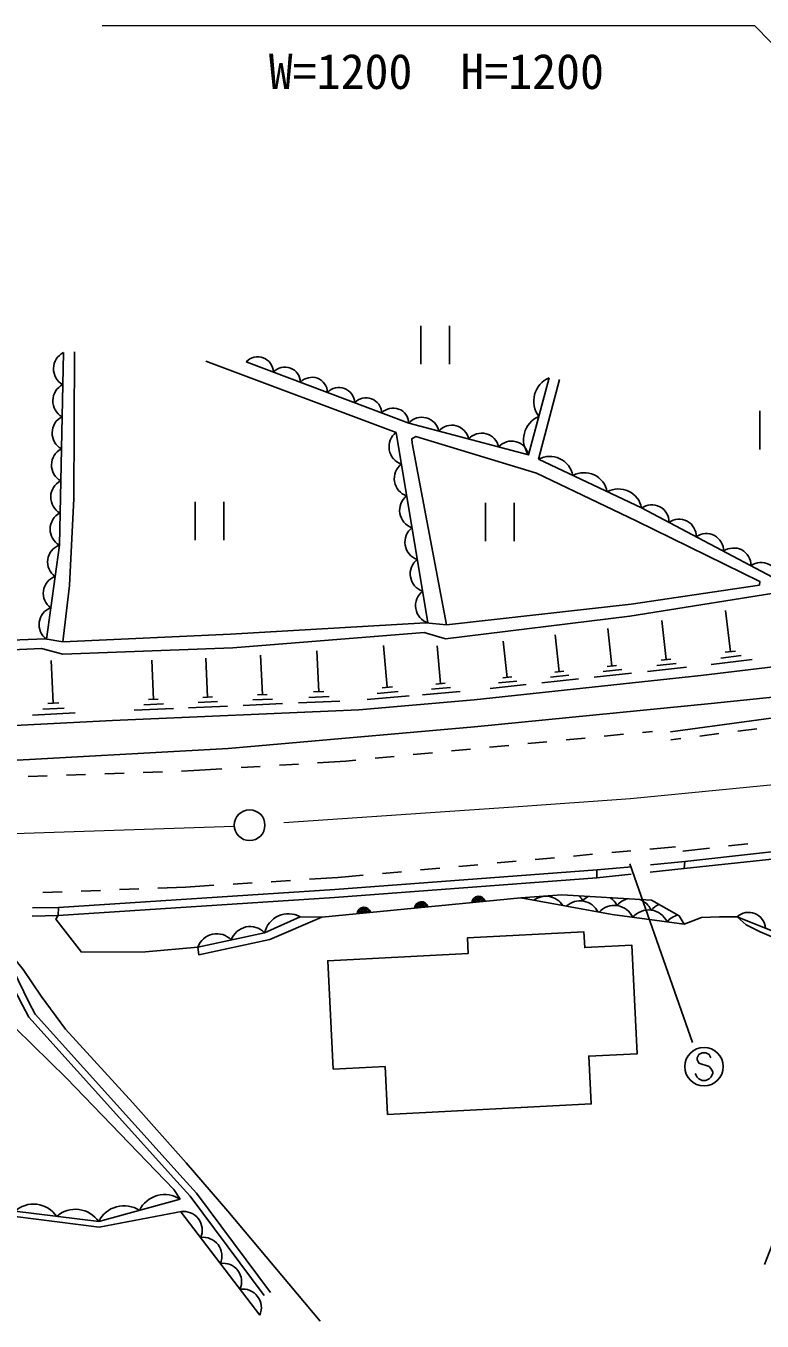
# Model space of a CAD drawing. Units: millimetres, scale not verified. Extents: x 40000 to 680000, y 20000 to 380000.
# Drawn here: x 458932 to 497293, y 250090 to 317536 of the extents above; entities that cross this region are included whole.
import ezdxf
from ezdxf.enums import TextEntityAlignment as Align

# ---------------------------------------------------------------- set-up
doc = ezdxf.new("R2010")
doc.units = ezdxf.units.MM
doc.header["$LTSCALE"] = 1000
doc.linetypes.add('CHAIN', pattern=[18.5, 12, -1.5, 3.5, -1.5])
for name, color, linetype, lineweight in [('M-BGD', 7, 'Continuous', 25), ('M-BMK', 2, 'CHAIN', 13), ('M-BMK-OTRS', 5, 'Continuous', 25), ('M-BMK-SRVR', 3, 'Continuous', 25), ('M-STR-HTXT', 7, 'Continuous', 13), ('M-STR-STRC', 7, 'Continuous', 25)]:
    doc.layers.add(name, color=color, linetype=linetype, lineweight=lineweight)
doc.styles.add('ＭＳ ゴシック', font='')
doc.styles.get('ＭＳ ゴシック').set_extended_font_data('MS Gothic')

msp = doc.modelspace()

# ---------------------------------------------------------------- linework, layer by layer
at = {"layer": 'M-BGD'}
for p, q in [((479507, 301926), (479507, 299926)), ((481007, 301926), (481007, 299926)), ((468301, 300076), (478221, 296365)), ((486742, 299129), (485649, 294970)), ((497166, 297483), (497166, 295483)), ((478221, 296365), (479878, 286447)), ((467753, 292759), (467753, 290759)), ((469253, 292759), (469253, 290759)), ((482881, 292702), (482881, 290702)), ((484381, 292702), (484381, 290702)), ((495639, 284949), (495382, 287095)), ((489466, 284212), (489256, 286161)), ((492288, 284537), (492069, 286566)), ((484012, 283607), (483808, 285493)), ((486723, 283908), (486516, 285825)), ((471253, 282714), (471164, 284770)), ((474190, 282862), (474097, 285000)), ((477761, 283096), (477571, 285272)), ((480537, 283288), (480364, 285262)), ((496207, 284744), (495134, 284616)), ((495907, 284981), (495370, 284916)), ((460362, 282264), (460250, 284496)), ((465576, 282462), (465487, 284499)), ((468398, 282581), (468310, 284604)), ((489980, 284021), (489006, 283916)), ((489710, 284238), (489223, 284186)), ((493358, 284139), (491329, 283920)), ((492823, 284338), (491809, 284229)), ((492542, 284564), (492035, 284510)), ((496776, 284540), (494630, 284284)), ((480784, 283309), (480290, 283266)), ((484509, 283422), (483566, 283321)), ((484248, 283633), (483776, 283582)), ((487734, 283532), (485817, 283325)), ((487228, 283720), (486270, 283617)), ((486963, 283934), (486484, 283882)), ((490493, 283830), (488545, 283620)), ((471510, 282725), (470996, 282702)), ((474736, 282618), (473667, 282571)), ((474457, 282873), (473922, 282850)), ((478897, 282647), (476721, 282457)), ((478329, 282872), (477241, 282776)), ((478033, 283120), (477489, 283072)), ((481567, 282880), (479593, 282708)), ((481052, 283084), (480065, 282998)), ((485006, 283238), (483120, 283034)), ((460934, 282013), (459818, 281957)), ((460641, 282278), (460083, 282250)), ((466616, 281997), (464579, 281908)), ((466096, 282229), (465078, 282185)), ((465830, 282473), (465321, 282451)), ((469432, 282119), (467409, 282031)), ((468915, 282350), (467903, 282306)), ((468651, 282592), (468145, 282570)), ((472304, 282244), (470247, 282155)), ((471778, 282479), (470750, 282434)), ((475282, 282374), (473144, 282281)), ((461506, 281762), (459274, 281650)), ((491480, 273848), (493258, 274016)), ((488687, 273168), (488681, 273584)), ((490463, 273360), (488687, 273168)), ((488706, 273585), (490484, 273754)), ((493234, 273659), (491458, 273467)), ((484718, 272130), (474352, 271130)), ((460613, 271209), (459268, 271169)), ((459281, 271610), (460632, 271626)), ((460632, 271626), (460613, 271209)), ((471118, 250402), (467009, 255787))]:
    msp.add_line(p, q, dxfattribs=at)
for points in [[(460887, 300525), (460677, 290498), (460010, 285599)], [(460860, 285458), (461203, 288398), (461436, 292931), (461467, 300556)], [(486190, 299215), (485124, 295193), (478883, 296851), (470418, 300049)], [(497153, 288416), (497168, 288604), (490725, 291763), (485534, 294238), (479242, 296162), (479034, 296036), (479064, 295799), (480849, 286339)], [(498132, 288678), (491016, 292432), (485649, 294970)], [(522842, 286043), (509120, 283744), (494635, 282256), (482300, 281044), (469465, 279907), (456905, 279219), (444020, 279032), (430784, 278944), (422086, 279019), (412250, 279282), (400215, 279944), (386780, 281207), (371720, 282569), (355786, 284031), (337392, 285659), (312722, 287708), (256305, 292690), (249567, 293459), (245435, 293976), (240661, 294735)], [(451646, 284747), (459754, 285122), (460858, 284826), (469709, 285157), (479691, 285940), (480788, 285626), (490394, 286804), (499101, 288195), (521023, 292146)], [(451551, 285290), (459933, 285612), (460860, 285458), (469596, 285861), (479754, 286460), (480849, 286339), (490463, 287421), (497153, 288416)], [(521467, 287834), (511955, 286258), (503507, 284841), (494100, 283717), (482294, 282442), (476287, 281917), (463447, 281359), (451554, 280762)], [(523094, 285402), (508528, 283065), (498530, 281586), (492523, 280777)], [(460613, 271209), (475004, 272156), (488687, 273168)], [(460632, 271626), (475023, 272573), (488706, 273585)], [(493231, 270755), (492975, 271189), (491531, 272011), (486854, 272289), (484718, 272130)], [(484718, 272130), (489487, 271255), (493231, 270755)], [(460613, 271209), (460498, 271014), (461837, 269309), (465164, 269325), (467897, 269558)], [(473218, 271147), (471369, 270314), (467897, 269558)], [(467897, 269558), (467936, 269164), (471635, 269964), (474352, 271130), (473218, 271147)], [(493231, 270755), (494141, 271110), (495074, 271144), (495990, 271144), (496457, 270727), (497190, 270360), (502556, 268094), (498296, 256948)], [(497417, 253032), (503346, 268188), (495990, 271144)], [(471352, 251419), (467495, 256593), (466806, 257360), (459090, 265918), (458757, 266540), (456368, 271093)], [(471675, 251571), (467817, 256745), (467128, 257511), (459413, 266070), (459079, 266692), (456924, 271099)], [(474271, 250090), (469455, 255822), (467289, 258339), (464509, 261458), (460991, 265300), (459736, 267015), (458788, 268407), (458281, 269026), (456924, 271099)], [(466976, 256437), (466648, 256948), (461043, 262738), (458399, 265338), (457060, 268099), (456788, 268604), (457517, 268903)], [(466976, 256437), (462727, 255270), (458352, 255812), (445663, 257620), (434523, 258928), (426565, 259028), (423868, 257420)], [(467131, 255810), (462747, 254989), (458373, 255530), (445683, 257338), (434544, 258646), (426585, 258746), (424067, 257196)]]:
    msp.add_lwpolyline(points, dxfattribs=at)
for points in [[(493258, 274016), (504787, 275306), (504837, 274890), (493234, 273659)], [(474947, 263204), (474658, 268858), (481982, 269233), (481940, 270045), (488008, 270356), (488050, 269544), (490501, 269670), (490791, 264015), (488261, 263886), (488388, 261400), (477777, 260856), (477650, 263342)]]:
    msp.add_lwpolyline(points, close=True, dxfattribs=at)
for centre, radius, start, end in [((461318, 299680), 949, 117.0195, 240.57666), ((471011, 299485), 819, 2.21103, 136.39697), ((472422, 298952), 819, 2.21103, 136.39697), ((461283, 298009), 949, 117.0195, 240.57666), ((473833, 298419), 819, 2.21103, 136.39697), ((486728, 297996), 1332, 113.79904, 216.4958), ((475243, 297886), 819, 2.21103, 136.39697), ((476654, 297353), 819, 2.21103, 136.39697), ((478065, 296820), 819, 2.21103, 136.39697), ((461248, 296338), 949, 117.0195, 240.57666), ((479560, 296256), 902, 11.56612, 138.67582), ((486194, 295985), 1332, 113.79904, 216.4958), ((478805, 295613), 952, 127.83944, 251.12899), ((481120, 295842), 902, 11.56612, 138.67582), ((482680, 295427), 902, 11.56612, 138.67582), ((461213, 294666), 949, 117.0195, 240.57666), ((484240, 295013), 902, 11.56612, 138.67582), ((486232, 293888), 1229, 11.07605, 118.30001), ((479081, 293960), 952, 127.83944, 251.12899), ((488021, 293042), 1229, 11.07605, 118.30001), ((461178, 292995), 949, 117.0195, 240.57666), ((489810, 292196), 1229, 11.07605, 118.30001), ((479358, 292307), 952, 127.83944, 251.12899), ((461143, 291324), 949, 117.0195, 240.57666), ((491543, 291705), 897, 358.46327, 125.91186), ((479634, 290654), 952, 127.83944, 251.12899), ((492966, 290954), 897, 358.46327, 125.91186), ((494389, 290204), 897, 358.46327, 125.91186), ((460991, 289623), 929, 109.74848, 234.74726), ((495812, 289453), 897, 358.46327, 125.91186), ((479910, 289001), 952, 127.83944, 251.12899), ((497235, 288702), 897, 358.46327, 125.91186), ((460768, 287990), 929, 109.74848, 234.74726), ((480186, 287348), 952, 127.83944, 251.12899), ((460546, 286358), 929, 109.74848, 234.74726), ((479540, 271576), 354, 14.30619, 176.71137), ((479540, 271576), 283, 16.53023, 174.48733), ((482526, 271864), 354, 14.30619, 176.71137), ((482526, 271864), 283, 16.53023, 174.48733), ((482526, 271864), 212, 20.27655, 170.741), ((482526, 271864), 142, 27.98828, 163.02927), ((482526, 271864), 100, 38.30594, 152.71161), ((484236, 271392), 1060, 39.73622, 45.6338), ((486020, 271153), 1060, 32.82918, 126.37912), ((485194, 271768), 1060, 24.28501, 26.19351), ((486978, 271530), 1060, 137.98379, 140.50343), ((487804, 270915), 1060, 26.63227, 132.57603), ((486978, 271530), 1060, 24.28501, 41.63639), ((488762, 271292), 1060, 120.28436, 140.50343), ((488762, 271292), 1060, 24.28501, 52.9189), ((490547, 271053), 1060, 103.52261, 140.50343), ((490547, 271053), 1060, 24.28501, 69.68065), ((472613, 270020), 1279, 61.76829, 166.73012), ((476554, 271288), 354, 14.30619, 176.71137), ((476554, 271288), 283, 16.53023, 174.48733), ((476554, 271288), 212, 20.27655, 170.741), ((476554, 271288), 142, 27.98828, 163.02927), ((476554, 271288), 100, 38.30594, 152.71161), ((479540, 271576), 212, 20.27655, 170.741), ((479540, 271576), 142, 27.98828, 163.02927), ((479540, 271576), 100, 38.30594, 152.71161), ((489588, 270677), 1060, 24.28501, 138.30219), ((491372, 270439), 1060, 24.28501, 140.50343), ((492331, 270815), 1060, 112.96994, 140.50343), ((493157, 270200), 1060, 103.82734, 140.50343), ((496585, 270497), 878, 3.62232, 132.58817), ((470615, 269598), 1039, 43.523, 161.02939), ((468880, 269221), 1039, 43.523, 161.02939), ((466168, 255216), 1464, 56.52504, 154.17524), ((459327, 254719), 1464, 34.12861, 131.75569), ((461514, 254449), 1464, 34.12861, 131.75569), ((464044, 254633), 1464, 56.52504, 154.17524), ((467152, 254831), 967, 336.22251, 98.46985), ((468179, 253485), 967, 336.22251, 98.46985), ((469206, 252138), 967, 336.22251, 98.46985), ((470234, 250792), 967, 336.22251, 98.46985)]:
    msp.add_arc(centre, radius, start, end, dxfattribs=at)
at = {"layer": 'M-BMK'}
for points in [[(569517, 292020), (554586, 288267), (540139, 284801), (528424, 282618), (513371, 280111), (498982, 278119), (490442, 277278), (484343, 276861), (471387, 275976)], [(469792, 275844), (456556, 275403), (444550, 274945), (435877, 274837), (426220, 274895), (415881, 275137), (410782, 275386), (402558, 275861), (398625, 276161), (390802, 276836), (378979, 277878), (371541, 278575)]]:
    msp.add_lwpolyline(points, dxfattribs=at)
at = {"layer": 'M-BMK-OTRS'}
for p, q in [((489069, 280550), (490065, 280646)), ((491060, 280742), (491587, 280792)), ((494049, 280556), (495041, 280683)), ((496033, 280810), (497025, 280938)), ((483097, 279976), (484092, 280071)), ((485088, 280167), (486083, 280263)), ((487078, 280359), (488074, 280454)), ((492536, 280362), (493057, 280429)), ((474135, 279162), (475602, 279255)), ((475602, 279255), (476129, 279306)), ((477124, 279401), (478120, 279497)), ((479115, 279593), (480111, 279689)), ((481106, 279784), (482101, 279880)), ((461048, 278524), (462047, 278558)), ((463046, 278593), (464046, 278628)), ((465045, 278663), (466045, 278698)), ((467044, 278733), (467679, 278755)), ((467679, 278755), (469145, 278848)), ((470143, 278911), (471141, 278974)), ((472139, 279036), (473137, 279099)), ((459049, 278454), (460048, 278489)), ((489456, 274490), (490452, 274581)), ((491448, 274671), (492774, 274792)), ((493156, 274558), (494556, 274718)), ((495549, 274832), (496543, 274946)), ((481489, 273764), (482485, 273855)), ((483481, 273946), (484477, 274036)), ((485473, 274127), (486468, 274218)), ((487464, 274309), (488460, 274399)), ((473717, 273097), (475183, 273190)), ((475183, 273190), (476510, 273311)), ((477506, 273401), (478501, 273492)), ((479497, 273583), (480493, 273673)), ((461814, 272482), (462814, 272520)), ((463813, 272559), (464812, 272597)), ((465811, 272635), (467260, 272690)), ((467260, 272690), (468726, 272782)), ((469724, 272845), (470722, 272908)), ((471720, 272971), (472719, 273034)), ((459816, 272406), (460815, 272444))]:
    msp.add_line(p, q, dxfattribs=at)
at = {"layer": 'M-BMK-SRVR'}
msp.add_circle((470589, 275914), 800, dxfattribs=at)
at = {"layer": 'M-STR-HTXT'}
msp.add_lwpolyline([(520741, 293202), (496908, 317536), (462908, 317536)], dxfattribs=at)
at = {"layer": 'M-STR-STRC'}
for p, q in [((490399, 273903), (493663, 264592)), ((493993, 263976), (493902, 263794)), ((493902, 263794), (493902, 263704)), ((494174, 264067), (493993, 263976)), ((494356, 264067), (494174, 264067)), ((494538, 263976), (494356, 264067)), ((494629, 263794), (494538, 263976)), ((493902, 263704), (493993, 263522)), ((493993, 263522), (494538, 263340)), ((494538, 263340), (494629, 263249)), ((494629, 263249), (494720, 263067)), ((494720, 263067), (494720, 262976)), ((493902, 262794), (493811, 262976)), ((493993, 262704), (493902, 262794)), ((494174, 262613), (493993, 262704)), ((494356, 262613), (494174, 262613)), ((494538, 262704), (494356, 262613)), ((494629, 262794), (494538, 262704)), ((494720, 262976), (494629, 262794))]:
    msp.add_line(p, q, dxfattribs=at)
msp.add_circle((494265, 263340), 1000, dxfattribs=at)

# ---------------------------------------------------------------- texts
at = {"layer": 'M-STR-HTXT', "style": 'ＭＳ ゴシック'}
msp.add_text(' W=1200\u3000H=1200', height=1833, dxfattribs=at).set_placement((479698, 315167), align=Align.MIDDLE_CENTER)

doc.saveas('drawing.dxf')
